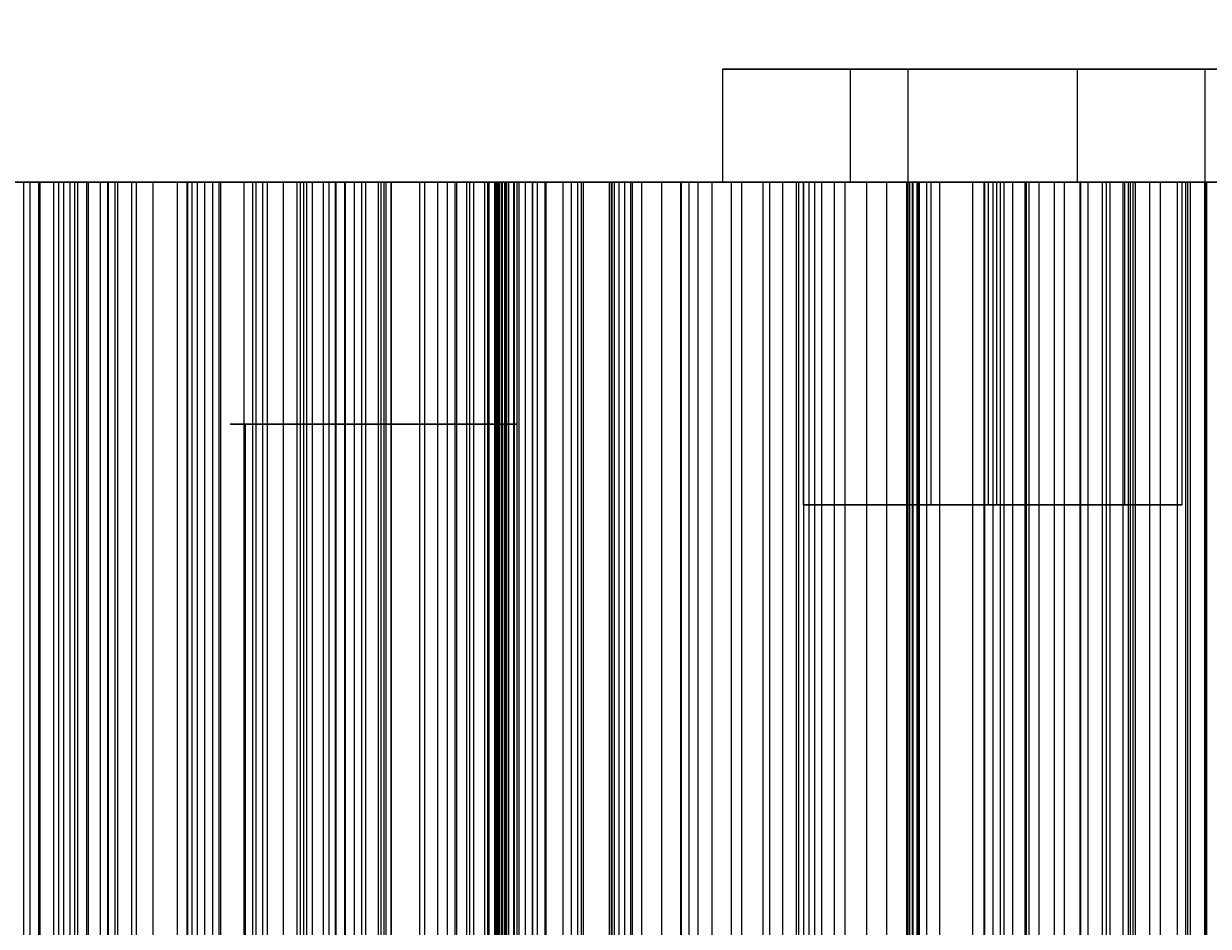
# Model space of a CAD drawing. Header units: millimetres. Extents: x -1970 to 34302, y -65268 to 6837.
# Drawn here: x 25874.8 to 26021.6, y -17342.2 to -17230.4 of the extents above; entities that cross this region are included whole.
import ezdxf

# ---------------------------------------------------------------- set-up
doc = ezdxf.new("R2010")
doc.units = ezdxf.units.MM
doc.layers.add('COTAS_P', color=1, linetype='Continuous', lineweight=0)
doc.layers.add('superior_briquetadora', color=7, linetype='Continuous', lineweight=0)
doc.dimstyles.new('R19_100', dxfattribs={"dimtxt": 250, "dimasz": 150, "dimexe": 150, "dimexo": 80, "dimgap": 100, "dimtad": 1, "dimtih": 1, "dimtoh": 1, "dimdsep": 46, "dimcen": 0.09, "dimadec": 0, "dimazin": 0, "dimtfac": 1, "dimtdec": 4, "dimtofl": 0, "dimtmove": 0, "dimatfit": 3, "dimfxl": 1, "dimtolj": 1, "dimtzin": 0, "dimarcsym": 0})

# ---------------------------------------------------------------- blocks, each defined once
blk = doc.blocks.new('*D23')
at = {"layer": 'COTAS_P', "color": 0, "lineweight": -2, "transparency": 16777216}
for p, q in [((25128.19, -17920), (25128.19, -16950)), ((27628.19, -17920), (27628.19, -16950)), ((25278.19, -17100), (27478.19, -17100))]:
    blk.add_line(p, q, dxfattribs=at)
at = {"layer": 'COTAS_P', "color": 0, "transparency": 16777216}
for points in [[(25278.19, -17075), (25278.19, -17125), (25128.19, -17100)], [(27478.19, -17075), (27478.19, -17125), (27628.19, -17100)]]:
    blk.add_solid(points, dxfattribs=at)
at = {"layer": 'Defpoints', "color": 0, "transparency": 16777216}
for p in [(27628.19, -17100), (25128.19, -18000), (27628.19, -18000)]:
    blk.add_point(p, dxfattribs=at)

msp = doc.modelspace()

# ---------------------------------------------------------------- linework, layer by layer
at = {"layer": 'superior_briquetadora'}
for p, q in [((25961.388, -17236), (25964.032, -17236)), ((25961.388, -17236), (25961.388, -17250)), ((25963.095, -17236), (25961.388, -17236)), ((25968.817, -17236), (25963.095, -17236)), ((25964.032, -17236), (25970.505, -17236)), ((25977.419, -17236), (25968.817, -17236)), ((25970.505, -17236), (25979.524, -17236)), ((25977.233, -17236), (25979.878, -17236)), ((25977.233, -17236), (25977.233, -17250)), ((25978.941, -17236), (25977.233, -17236)), ((25987.198, -17236), (25977.419, -17236)), ((25984.663, -17236), (25978.941, -17236)), ((25979.524, -17236), (25989.303, -17236)), ((25979.878, -17236), (25986.35, -17236)), ((25984.348, -17236), (25986.992, -17236)), ((25984.348, -17236), (25984.348, -17250)), ((25986.056, -17236), (25984.348, -17236)), ((25993.265, -17236), (25984.663, -17236)), ((25991.777, -17236), (25986.056, -17236)), ((25986.35, -17236), (25995.37, -17236)), ((25986.992, -17236), (25993.465, -17236)), ((25996.218, -17236), (25987.198, -17236)), ((25989.303, -17236), (25997.905, -17236)), ((26000.38, -17236), (25991.777, -17236)), ((26003.044, -17236), (25993.265, -17236)), ((25993.465, -17236), (26002.484, -17236)), ((25995.37, -17236), (26005.149, -17236)), ((26002.69, -17236), (25996.218, -17236)), ((25997.905, -17236), (26003.627, -17236)), ((26010.159, -17236), (26000.38, -17236)), ((26002.484, -17236), (26012.264, -17236)), ((26005.335, -17236), (26002.69, -17236)), ((26012.063, -17236), (26003.044, -17236)), ((26003.627, -17236), (26005.335, -17236)), ((26005.149, -17236), (26013.751, -17236)), ((26005.335, -17236), (26005.335, -17250)), ((26019.178, -17236), (26010.159, -17236)), ((26018.536, -17236), (26012.063, -17236)), ((26012.264, -17236), (26020.866, -17236)), ((26013.751, -17236), (26019.473, -17236)), ((26021.18, -17236), (26018.536, -17236)), ((26025.651, -17236), (26019.178, -17236)), ((26019.473, -17236), (26021.18, -17236)), ((26020.866, -17236), (26026.587, -17236)), ((26021.18, -17236), (26021.18, -17250)), ((25868.729, -17250), (25882.838, -17250)), ((25885.257, -17250), (25871.384, -17250)), ((25872.593, -17250), (25876.665, -17250)), ((25874.851, -17250), (25875.639, -17250)), ((25876.846, -17250), (25874.851, -17250)), ((25874.851, -17450), (25874.851, -17250)), ((25875.639, -17250), (25879.18, -17250)), ((25875.639, -17450), (25875.639, -17250)), ((25876.665, -17250), (25876.665, -17450)), ((25876.665, -17250), (25880.555, -17250)), ((25881.549, -17250), (25876.846, -17250)), ((25876.846, -17450), (25876.846, -17250)), ((25878.518, -17250), (25878.518, -17450)), ((25879.738, -17250), (25878.518, -17250)), ((25878.518, -17250), (25886.439, -17250)), ((25879.18, -17250), (25885.338, -17250)), ((25879.18, -17450), (25879.18, -17250)), ((25879.738, -17250), (25879.738, -17450)), ((25881.102, -17250), (25879.738, -17250)), ((25880.555, -17250), (25880.555, -17450)), ((25880.555, -17250), (25888.168, -17250)), ((25881.102, -17250), (25881.102, -17450)), ((25882.616, -17250), (25881.102, -17250)), ((25888.778, -17250), (25881.549, -17250)), ((25881.549, -17450), (25881.549, -17250)), ((25882.616, -17250), (25882.616, -17450)), ((25884.288, -17250), (25882.616, -17250)), ((25882.838, -17250), (25896.341, -17250)), ((25882.838, -17450), (25882.838, -17250)), ((25884.288, -17250), (25884.288, -17450)), ((25886.132, -17250), (25884.288, -17250)), ((25898.261, -17250), (25885.257, -17250)), ((25885.257, -17450), (25885.257, -17250)), ((25885.338, -17250), (25893.877, -17250)), ((25885.338, -17450), (25885.338, -17250)), ((25886.132, -17250), (25886.132, -17450)), ((25888.168, -17250), (25886.132, -17250)), ((25886.439, -17250), (25886.439, -17450)), ((25886.439, -17250), (25890.837, -17250)), ((25888.168, -17250), (25888.168, -17450)), ((25898.255, -17250), (25888.778, -17250)), ((25888.778, -17450), (25888.778, -17250)), ((25890.837, -17250), (25890.837, -17450)), ((25890.837, -17250), (25895.101, -17250)), ((25893.877, -17250), (25904.469, -17250)), ((25893.877, -17450), (25893.877, -17250)), ((25895.082, -17250), (25895.689, -17250)), ((25897.257, -17250), (25895.082, -17250)), ((25895.082, -17450), (25895.082, -17250)), ((25895.101, -17250), (25895.101, -17450)), ((25895.101, -17250), (25899.219, -17250)), ((25895.689, -17250), (25899.054, -17250)), ((25895.689, -17450), (25895.689, -17250)), ((25896.341, -17250), (25908.72, -17250)), ((25896.341, -17450), (25896.341, -17250)), ((25902.13, -17250), (25897.257, -17250)), ((25897.257, -17450), (25897.257, -17250)), ((25903.629, -17250), (25898.255, -17250)), ((25909.895, -17250), (25898.261, -17250)), ((25898.261, -17450), (25898.261, -17250)), ((25899.054, -17250), (25905.049, -17250)), ((25899.054, -17450), (25899.054, -17250)), ((25899.219, -17250), (25899.219, -17450)), ((25899.219, -17250), (25903.182, -17250)), ((25909.514, -17250), (25902.13, -17250)), ((25902.13, -17450), (25902.13, -17250)), ((25903.182, -17250), (25903.182, -17450)), ((25903.182, -17250), (25906.971, -17250)), ((25909.104, -17250), (25903.629, -17250)), ((25903.629, -17450), (25903.629, -17250)), ((25904.469, -17250), (25916.705, -17250)), ((25904.469, -17450), (25904.469, -17250)), ((25905.049, -17250), (25913.442, -17250)), ((25905.049, -17450), (25905.049, -17250)), ((25906.971, -17250), (25906.971, -17450)), ((25906.971, -17250), (25910.562, -17250)), ((25908.72, -17250), (25919.498, -17250)), ((25908.72, -17450), (25908.72, -17250)), ((25914.678, -17250), (25909.104, -17250)), ((25909.104, -17450), (25909.104, -17250)), ((25919.126, -17250), (25909.514, -17250)), ((25909.514, -17450), (25909.514, -17250)), ((25919.714, -17250), (25909.895, -17250)), ((25909.895, -17450), (25909.895, -17250)), ((25910.562, -17250), (25910.562, -17450)), ((25910.562, -17250), (25918.751, -17250)), ((25911.905, -17250), (25911.905, -17450)), ((25912.633, -17250), (25911.905, -17250)), ((25911.905, -17250), (25920.364, -17250)), ((25912.633, -17250), (25912.633, -17450)), ((25913.513, -17250), (25912.633, -17250)), ((25913.442, -17250), (25923.912, -17250)), ((25913.442, -17450), (25913.442, -17250)), ((25913.513, -17250), (25913.513, -17450)), ((25914.552, -17250), (25913.513, -17250)), ((25914.552, -17250), (25914.552, -17450)), ((25915.761, -17250), (25914.552, -17250)), ((25920.349, -17250), (25914.678, -17250)), ((25914.678, -17450), (25914.678, -17250)), ((25915.761, -17250), (25915.761, -17450)), ((25917.153, -17250), (25915.761, -17250)), ((25916.705, -17250), (25930.117, -17250)), ((25916.705, -17450), (25916.705, -17250)), ((25917.153, -17250), (25917.153, -17450)), ((25918.751, -17250), (25917.153, -17250)), ((25918.751, -17250), (25918.751, -17450)), ((25930.595, -17250), (25919.126, -17250)), ((25919.126, -17450), (25919.126, -17250)), ((25919.498, -17250), (25928.263, -17250)), ((25919.498, -17450), (25919.498, -17250)), ((25927.339, -17250), (25919.714, -17250)), ((25919.714, -17450), (25919.714, -17250)), ((25926.113, -17250), (25920.349, -17250)), ((25920.349, -17450), (25920.349, -17250)), ((25920.364, -17250), (25920.364, -17450)), ((25920.364, -17250), (25924.485, -17250)), ((25923.912, -17250), (25929.733, -17250)), ((25923.912, -17450), (25923.912, -17250)), ((25924.485, -17250), (25924.485, -17450)), ((25924.485, -17250), (25928.462, -17250)), ((25931.969, -17250), (25926.113, -17250)), ((25926.113, -17450), (25926.113, -17250)), ((25932.478, -17250), (25927.339, -17250)), ((25927.339, -17450), (25927.339, -17250)), ((25928.263, -17250), (25934.676, -17250)), ((25928.263, -17450), (25928.263, -17250)), ((25928.462, -17250), (25928.462, -17450)), ((25928.462, -17250), (25932.283, -17250)), ((25929.733, -17250), (25935.644, -17250)), ((25929.733, -17450), (25929.733, -17250)), ((25930.117, -17250), (25944.189, -17250)), ((25930.117, -17450), (25930.117, -17250)), ((25943.482, -17250), (25930.595, -17250)), ((25930.595, -17450), (25930.595, -17250)), ((25937.913, -17250), (25931.969, -17250)), ((25931.969, -17450), (25931.969, -17250)), ((25932.283, -17250), (25932.283, -17450)), ((25932.283, -17250), (25935.937, -17250)), ((25934.933, -17250), (25932.478, -17250)), ((25932.478, -17450), (25932.478, -17250)), ((25933.191, -17250), (25933.208, -17250)), ((25933.262, -17250), (25933.191, -17250)), ((25933.191, -17450), (25933.191, -17250)), ((25933.208, -17250), (25933.312, -17250)), ((25933.208, -17450), (25933.208, -17250)), ((25933.421, -17250), (25933.262, -17250)), ((25933.262, -17450), (25933.262, -17250)), ((25933.312, -17250), (25933.505, -17250)), ((25933.312, -17450), (25933.312, -17250)), ((25933.669, -17250), (25933.421, -17250)), ((25933.421, -17450), (25933.421, -17250)), ((25933.505, -17250), (25933.786, -17250)), ((25933.505, -17450), (25933.505, -17250)), ((25934.004, -17250), (25933.669, -17250)), ((25933.669, -17450), (25933.669, -17250)), ((25933.786, -17250), (25934.154, -17250)), ((25933.786, -17450), (25933.786, -17250)), ((25934.427, -17250), (25934.004, -17250)), ((25934.004, -17450), (25934.004, -17250)), ((25934.154, -17250), (25934.61, -17250)), ((25934.154, -17450), (25934.154, -17250)), ((25934.937, -17250), (25934.427, -17250)), ((25934.427, -17450), (25934.427, -17250)), ((25934.61, -17250), (25934.933, -17250)), ((25934.61, -17450), (25934.61, -17250)), ((25934.676, -17250), (25938.491, -17250)), ((25934.676, -17450), (25934.676, -17250)), ((25934.933, -17450), (25934.933, -17250)), ((25935.534, -17250), (25934.937, -17250)), ((25934.937, -17450), (25934.937, -17250)), ((25936.219, -17250), (25935.534, -17250)), ((25935.534, -17450), (25935.534, -17250)), ((25935.644, -17250), (25941.642, -17250)), ((25935.644, -17450), (25935.644, -17250)), ((25935.937, -17250), (25935.937, -17450)), ((25935.937, -17250), (25939.407, -17250)), ((25936.99, -17250), (25936.219, -17250)), ((25936.219, -17450), (25936.219, -17250)), ((25937.848, -17250), (25936.99, -17250)), ((25936.99, -17450), (25936.99, -17250)), ((25939.562, -17250), (25937.848, -17250)), ((25937.848, -17450), (25937.848, -17250)), ((25943.943, -17250), (25937.913, -17250)), ((25937.913, -17450), (25937.913, -17250)), ((25938.491, -17250), (25939.562, -17250)), ((25938.491, -17450), (25938.491, -17250)), ((25939.407, -17250), (25939.407, -17450)), ((25939.407, -17250), (25942.665, -17250)), ((25939.562, -17450), (25939.562, -17250)), ((25941.642, -17250), (25947.724, -17250)), ((25941.642, -17450), (25941.642, -17250)), ((25942.665, -17250), (25942.665, -17450)), ((25942.665, -17250), (25951.351, -17250)), ((25957.29, -17250), (25943.482, -17250)), ((25943.482, -17450), (25943.482, -17250)), ((25950.057, -17250), (25943.943, -17250)), ((25943.943, -17450), (25943.943, -17250)), ((25944.189, -17250), (25958.38, -17250)), ((25944.189, -17450), (25944.189, -17250)), ((25947.375, -17250), (25947.375, -17450)), ((25947.603, -17250), (25947.375, -17250)), ((25947.375, -17250), (25956.29, -17250)), ((25947.603, -17250), (25947.603, -17450)), ((25947.991, -17250), (25947.603, -17250)), ((25947.724, -17250), (25953.888, -17250)), ((25947.724, -17450), (25947.724, -17250)), ((25947.991, -17250), (25947.991, -17450)), ((25948.546, -17250), (25947.991, -17250)), ((25948.546, -17250), (25948.546, -17450)), ((25949.28, -17250), (25948.546, -17250)), ((25949.28, -17250), (25949.28, -17450)), ((25950.206, -17250), (25949.28, -17250)), ((25956.251, -17250), (25950.057, -17250)), ((25950.057, -17450), (25950.057, -17250)), ((25950.206, -17250), (25950.206, -17450)), ((25951.351, -17250), (25950.206, -17250)), ((25951.351, -17250), (25951.351, -17450)), ((25953.888, -17250), (25960.13, -17250)), ((25953.888, -17450), (25953.888, -17250)), ((25962.522, -17250), (25956.251, -17250)), ((25956.251, -17450), (25956.251, -17250)), ((25956.29, -17250), (25956.29, -17450)), ((25956.29, -17250), (25960.095, -17250)), ((25971.489, -17250), (25957.29, -17250)), ((25957.29, -17450), (25957.29, -17250)), ((25958.38, -17250), (25972.144, -17250)), ((25958.38, -17450), (25958.38, -17250)), ((25960.095, -17250), (25960.095, -17450)), ((25960.095, -17250), (25963.746, -17250)), ((25960.13, -17250), (25966.448, -17250)), ((25960.13, -17450), (25960.13, -17250)), ((25961.388, -17250), (25964.032, -17250)), ((25963.095, -17250), (25961.388, -17250)), ((25968.868, -17250), (25962.522, -17250)), ((25962.522, -17450), (25962.522, -17250)), ((25968.817, -17250), (25963.095, -17250)), ((25963.746, -17250), (25963.746, -17450)), ((25963.746, -17250), (25967.234, -17250)), ((25964.032, -17250), (25970.505, -17250)), ((25966.448, -17250), (25972.839, -17250)), ((25966.448, -17450), (25966.448, -17250)), ((25967.234, -17250), (25967.234, -17450)), ((25967.234, -17250), (25970.544, -17250)), ((25977.419, -17250), (25968.817, -17250)), ((25975.287, -17250), (25968.868, -17250)), ((25968.868, -17450), (25968.868, -17250)), ((25970.505, -17250), (25979.524, -17250)), ((25970.544, -17250), (25970.544, -17450)), ((25970.544, -17250), (25973.66, -17250)), ((25970.876, -17480), (25970.876, -17250)), ((25971.847, -17250), (25970.876, -17250)), ((25970.876, -17250), (25972.379, -17250)), ((25971.376, -17250), (25972.818, -17250)), ((25971.376, -17250), (25971.376, -17290)), ((25972.307, -17250), (25971.376, -17250)), ((25985.535, -17250), (25971.489, -17250)), ((25971.489, -17450), (25971.489, -17250)), ((25975.097, -17250), (25971.847, -17250)), ((25972.144, -17250), (25984.953, -17250)), ((25972.144, -17450), (25972.144, -17250)), ((25975.428, -17250), (25972.307, -17250)), ((25972.379, -17250), (25976.057, -17250)), ((25972.818, -17250), (25976.349, -17250)), ((25972.839, -17250), (25979.301, -17250)), ((25972.839, -17450), (25972.839, -17250)), ((25973.66, -17250), (25973.66, -17450)), ((25973.66, -17250), (25976.555, -17250)), ((25979.985, -17250), (25975.097, -17250)), ((25981.774, -17250), (25975.287, -17250)), ((25975.287, -17450), (25975.287, -17250)), ((25980.12, -17250), (25975.428, -17250)), ((25976.057, -17250), (25981.181, -17250)), ((25976.349, -17250), (25981.268, -17250)), ((25976.555, -17250), (25976.555, -17450)), ((25976.555, -17250), (25985.654, -17250)), ((25977.233, -17250), (25979.878, -17250)), ((25978.941, -17250), (25977.233, -17250)), ((25987.198, -17250), (25977.419, -17250)), ((25984.663, -17250), (25978.941, -17250)), ((25979.301, -17250), (25985.829, -17250)), ((25979.301, -17450), (25979.301, -17250)), ((25979.524, -17250), (25989.303, -17250)), ((25979.878, -17250), (25986.35, -17250)), ((25985.541, -17250), (25979.985, -17250)), ((25985.454, -17250), (25980.12, -17250)), ((25981.181, -17250), (25986.737, -17250)), ((25981.268, -17250), (25986.602, -17250)), ((25988.327, -17250), (25981.774, -17250)), ((25981.774, -17450), (25981.774, -17250)), ((25984.205, -17250), (25984.205, -17450)), ((25984.27, -17250), (25984.205, -17250)), ((25984.205, -17250), (25984.313, -17250)), ((25984.27, -17250), (25984.27, -17450)), ((25984.521, -17250), (25984.27, -17250)), ((25984.313, -17250), (25984.313, -17450)), ((25984.313, -17250), (25984.587, -17250)), ((25984.348, -17250), (25986.992, -17250)), ((25986.056, -17250), (25984.348, -17250)), ((25984.521, -17250), (25984.521, -17450)), ((25984.974, -17250), (25984.521, -17250)), ((25984.587, -17250), (25984.587, -17450)), ((25984.587, -17250), (25993.872, -17250)), ((25993.265, -17250), (25984.663, -17250)), ((25984.953, -17250), (25996.314, -17250)), ((25984.953, -17450), (25984.953, -17250)), ((25984.974, -17250), (25984.974, -17450)), ((25985.654, -17250), (25984.974, -17250)), ((25990.374, -17250), (25985.454, -17250)), ((25998.885, -17250), (25985.535, -17250)), ((25985.535, -17450), (25985.535, -17250)), ((25990.666, -17250), (25985.541, -17250)), ((25985.654, -17250), (25985.654, -17450)), ((25985.829, -17250), (25992.422, -17250)), ((25985.829, -17450), (25985.829, -17250)), ((25991.777, -17250), (25986.056, -17250)), ((25986.35, -17250), (25995.37, -17250)), ((25986.602, -17250), (25991.294, -17250)), ((25986.722, -17480), (25986.722, -17250)), ((25987.692, -17250), (25986.722, -17250)), ((25986.722, -17250), (25988.224, -17250)), ((25986.737, -17250), (25991.625, -17250)), ((25986.992, -17250), (25993.465, -17250)), ((25996.218, -17250), (25987.198, -17250)), ((25987.221, -17250), (25988.664, -17250)), ((25987.221, -17250), (25987.221, -17290)), ((25988.153, -17250), (25987.221, -17250)), ((25990.943, -17250), (25987.692, -17250)), ((25991.274, -17250), (25988.153, -17250)), ((25988.224, -17250), (25991.902, -17250)), ((25994.944, -17250), (25988.327, -17250)), ((25988.327, -17450), (25988.327, -17250)), ((25988.664, -17250), (25992.194, -17250)), ((25989.303, -17250), (25997.905, -17250)), ((25993.904, -17250), (25990.374, -17250)), ((25994.344, -17250), (25990.666, -17250)), ((25995.831, -17250), (25990.943, -17250)), ((25995.966, -17250), (25991.274, -17250)), ((25991.294, -17250), (25994.415, -17250)), ((25991.625, -17250), (25994.876, -17250)), ((26000.38, -17250), (25991.777, -17250)), ((25991.902, -17250), (25997.027, -17250)), ((25992.194, -17250), (25997.114, -17250)), ((25992.422, -17250), (25999.076, -17250)), ((25992.422, -17450), (25992.422, -17250)), ((26003.044, -17250), (25993.265, -17250)), ((25993.465, -17250), (26002.484, -17250)), ((25993.837, -17480), (25993.837, -17250)), ((25994.807, -17250), (25993.837, -17250)), ((25993.837, -17250), (25995.339, -17250)), ((25993.872, -17250), (25993.872, -17450)), ((25993.872, -17250), (25997.324, -17250)), ((25995.347, -17250), (25993.904, -17250)), ((25994.336, -17250), (25995.778, -17250)), ((25994.336, -17250), (25994.336, -17290)), ((25995.267, -17250), (25994.336, -17250)), ((25995.846, -17250), (25994.344, -17250)), ((25994.415, -17250), (25995.347, -17250)), ((25998.058, -17250), (25994.807, -17250)), ((25994.876, -17250), (25995.846, -17250)), ((26008.502, -17250), (25994.944, -17250)), ((25994.944, -17450), (25994.944, -17250)), ((25998.388, -17250), (25995.267, -17250)), ((25995.339, -17250), (25999.017, -17250)), ((25995.347, -17250), (25995.347, -17290)), ((25995.37, -17250), (26005.149, -17250)), ((25995.778, -17250), (25999.309, -17250)), ((26001.387, -17250), (25995.831, -17250)), ((25995.846, -17480), (25995.846, -17250)), ((26001.3, -17250), (25995.966, -17250)), ((26002.69, -17250), (25996.218, -17250)), ((25996.314, -17250), (25999.396, -17250)), ((25996.314, -17450), (25996.314, -17250)), ((25997.027, -17250), (26002.583, -17250)), ((25997.114, -17250), (26002.448, -17250)), ((25997.324, -17250), (25997.324, -17450)), ((25997.324, -17250), (26000.614, -17250)), ((25997.905, -17250), (26003.627, -17250)), ((26002.945, -17250), (25998.058, -17250)), ((26003.08, -17250), (25998.388, -17250)), ((26011.029, -17250), (25998.885, -17250)), ((25998.885, -17450), (25998.885, -17250)), ((25999.017, -17250), (26004.141, -17250)), ((25999.076, -17250), (26005.789, -17250)), ((25999.076, -17450), (25999.076, -17250)), ((25999.309, -17250), (26004.229, -17250)), ((25999.396, -17250), (26002.536, -17250)), ((25999.396, -17450), (25999.396, -17250)), ((26010.159, -17250), (26000.38, -17250)), ((26000.614, -17250), (26000.614, -17450)), ((26000.614, -17250), (26003.734, -17250)), ((26006.219, -17250), (26001.3, -17250)), ((26006.511, -17250), (26001.387, -17250)), ((26002.448, -17250), (26007.14, -17250)), ((26002.484, -17250), (26012.264, -17250)), ((26002.536, -17250), (26005.733, -17250)), ((26002.536, -17450), (26002.536, -17250)), ((26002.583, -17250), (26007.471, -17250)), ((26005.335, -17250), (26002.69, -17250)), ((26008.502, -17250), (26002.945, -17250)), ((26012.063, -17250), (26003.044, -17250)), ((26008.415, -17250), (26003.08, -17250)), ((26003.627, -17250), (26005.335, -17250)), ((26003.734, -17250), (26003.734, -17450)), ((26003.734, -17250), (26006.669, -17250)), ((26004.141, -17250), (26009.698, -17250)), ((26004.229, -17250), (26009.563, -17250)), ((26005.149, -17250), (26013.751, -17250)), ((26005.733, -17250), (26008.986, -17250)), ((26005.733, -17450), (26005.733, -17250)), ((26005.789, -17250), (26012.556, -17250)), ((26005.789, -17450), (26005.789, -17250)), ((26009.75, -17250), (26006.219, -17250)), ((26010.189, -17250), (26006.511, -17250)), ((26006.669, -17250), (26006.669, -17450)), ((26006.669, -17250), (26009.402, -17250)), ((26007.14, -17250), (26010.261, -17250)), ((26007.471, -17250), (26010.721, -17250)), ((26013.334, -17250), (26008.415, -17250)), ((26013.626, -17250), (26008.502, -17250)), ((26022.632, -17250), (26008.502, -17250)), ((26008.502, -17450), (26008.502, -17250)), ((26008.986, -17250), (26012.292, -17250)), ((26008.986, -17450), (26008.986, -17250)), ((26009.402, -17250), (26009.402, -17450)), ((26009.402, -17250), (26011.905, -17250)), ((26009.563, -17250), (26014.255, -17250)), ((26009.698, -17250), (26014.585, -17250)), ((26011.192, -17250), (26009.75, -17250)), ((26019.178, -17250), (26010.159, -17250)), ((26011.692, -17250), (26010.189, -17250)), ((26010.261, -17250), (26011.192, -17250)), ((26010.721, -17250), (26011.692, -17250)), ((26014.368, -17250), (26011.029, -17250)), ((26011.029, -17450), (26011.029, -17250)), ((26011.192, -17250), (26011.192, -17290)), ((26011.692, -17480), (26011.692, -17250)), ((26011.905, -17250), (26011.905, -17450)), ((26011.905, -17250), (26021.33, -17250)), ((26018.536, -17250), (26012.063, -17250)), ((26012.264, -17250), (26020.866, -17250)), ((26012.292, -17250), (26015.65, -17250)), ((26012.292, -17450), (26012.292, -17250)), ((26012.556, -17250), (26019.376, -17250)), ((26012.556, -17450), (26012.556, -17250)), ((26016.865, -17250), (26013.334, -17250)), ((26017.304, -17250), (26013.626, -17250)), ((26013.751, -17250), (26019.473, -17250)), ((26014.255, -17250), (26017.376, -17250)), ((26017.758, -17250), (26014.368, -17250)), ((26014.368, -17450), (26014.368, -17250)), ((26014.585, -17250), (26017.836, -17250)), ((26015.65, -17250), (26019.059, -17250)), ((26015.65, -17450), (26015.65, -17250)), ((26018.307, -17250), (26016.865, -17250)), ((26018.807, -17250), (26017.304, -17250)), ((26017.376, -17250), (26018.307, -17250)), ((26021.198, -17250), (26017.758, -17250)), ((26017.758, -17450), (26017.758, -17250)), ((26017.836, -17250), (26018.807, -17250)), ((26018.307, -17250), (26018.307, -17290)), ((26021.18, -17250), (26018.536, -17250)), ((26018.807, -17480), (26018.807, -17250)), ((26019.059, -17250), (26022.518, -17250)), ((26019.059, -17450), (26019.059, -17250)), ((26025.651, -17250), (26019.178, -17250)), ((26019.376, -17250), (26026.245, -17250)), ((26019.376, -17450), (26019.376, -17250)), ((26019.473, -17250), (26021.18, -17250)), ((26020.866, -17250), (26026.587, -17250)), ((26021.121, -17250), (26021.121, -17450)), ((26021.33, -17250), (26021.121, -17250)), ((26021.121, -17250), (26021.147, -17250)), ((26021.147, -17250), (26021.147, -17450)), ((26021.147, -17250), (26021.381, -17250)), ((26024.686, -17250), (26021.198, -17250)), ((26021.198, -17450), (26021.198, -17250)), ((26021.33, -17250), (26021.33, -17450)), ((26021.381, -17250), (26021.381, -17450)), ((26021.381, -17250), (26021.805, -17250)), ((25902.25, -17280), (25900.388, -17280)), ((25900.388, -17280), (25902.052, -17280)), ((25902.052, -17280), (25906.911, -17280)), ((25907.268, -17280), (25902.25, -17280)), ((25902.25, -17280), (25902.25, -17520)), ((25906.911, -17280), (25914.004, -17280)), ((25914.448, -17280), (25907.268, -17280)), ((25914.004, -17280), (25921.925, -17280)), ((25922.369, -17280), (25914.448, -17280)), ((25921.925, -17280), (25929.105, -17280)), ((25929.462, -17280), (25922.369, -17280)), ((25929.105, -17280), (25934.124, -17280)), ((25934.321, -17280), (25929.462, -17280)), ((25934.124, -17280), (25935.985, -17280)), ((25934.124, -17280), (25934.124, -17520)), ((25935.985, -17280), (25934.321, -17280)), ((25971.376, -17290), (25972.818, -17290)), ((25972.307, -17290), (25971.376, -17290)), ((25975.428, -17290), (25972.307, -17290)), ((25972.818, -17290), (25976.349, -17290)), ((25980.12, -17290), (25975.428, -17290)), ((25976.349, -17290), (25981.268, -17290)), ((25985.454, -17290), (25980.12, -17290)), ((25981.268, -17290), (25986.602, -17290)), ((25990.374, -17290), (25985.454, -17290)), ((25986.602, -17290), (25991.294, -17290)), ((25987.221, -17290), (25988.664, -17290)), ((25988.153, -17290), (25987.221, -17290)), ((25991.274, -17290), (25988.153, -17290)), ((25988.664, -17290), (25992.194, -17290)), ((25993.904, -17290), (25990.374, -17290)), ((25995.966, -17290), (25991.274, -17290)), ((25991.294, -17290), (25994.415, -17290)), ((25992.194, -17290), (25997.114, -17290)), ((25995.347, -17290), (25993.904, -17290)), ((25994.336, -17290), (25995.778, -17290)), ((25995.267, -17290), (25994.336, -17290)), ((25994.415, -17290), (25995.347, -17290)), ((25998.388, -17290), (25995.267, -17290)), ((25995.778, -17290), (25999.309, -17290)), ((26001.3, -17290), (25995.966, -17290)), ((25997.114, -17290), (26002.448, -17290)), ((26003.08, -17290), (25998.388, -17290)), ((25999.309, -17290), (26004.229, -17290)), ((26006.219, -17290), (26001.3, -17290)), ((26002.448, -17290), (26007.14, -17290)), ((26008.415, -17290), (26003.08, -17290)), ((26004.229, -17290), (26009.563, -17290)), ((26009.75, -17290), (26006.219, -17290)), ((26007.14, -17290), (26010.261, -17290)), ((26013.334, -17290), (26008.415, -17290)), ((26009.563, -17290), (26014.255, -17290)), ((26011.192, -17290), (26009.75, -17290)), ((26010.261, -17290), (26011.192, -17290)), ((26016.865, -17290), (26013.334, -17290)), ((26014.255, -17290), (26017.376, -17290)), ((26018.307, -17290), (26016.865, -17290)), ((26017.376, -17290), (26018.307, -17290))]:
    msp.add_line(p, q, dxfattribs=at)

# ---------------------------------------------------------------- dimensions: what is measured, and where the dimension line sits
at = {"layer": 'COTAS_P'}
dim = msp.add_aligned_dim(p1=(25128.187, -18000), p2=(27628.187, -18000), distance=900, text='<> P', dimstyle='R19_100', dxfattribs=at)
dim.commit()
dim.dimension.update_dxf_attribs({"geometry": '*D23', "text_midpoint": (26378.187, -17100)})

doc.saveas('drawing.dxf')
